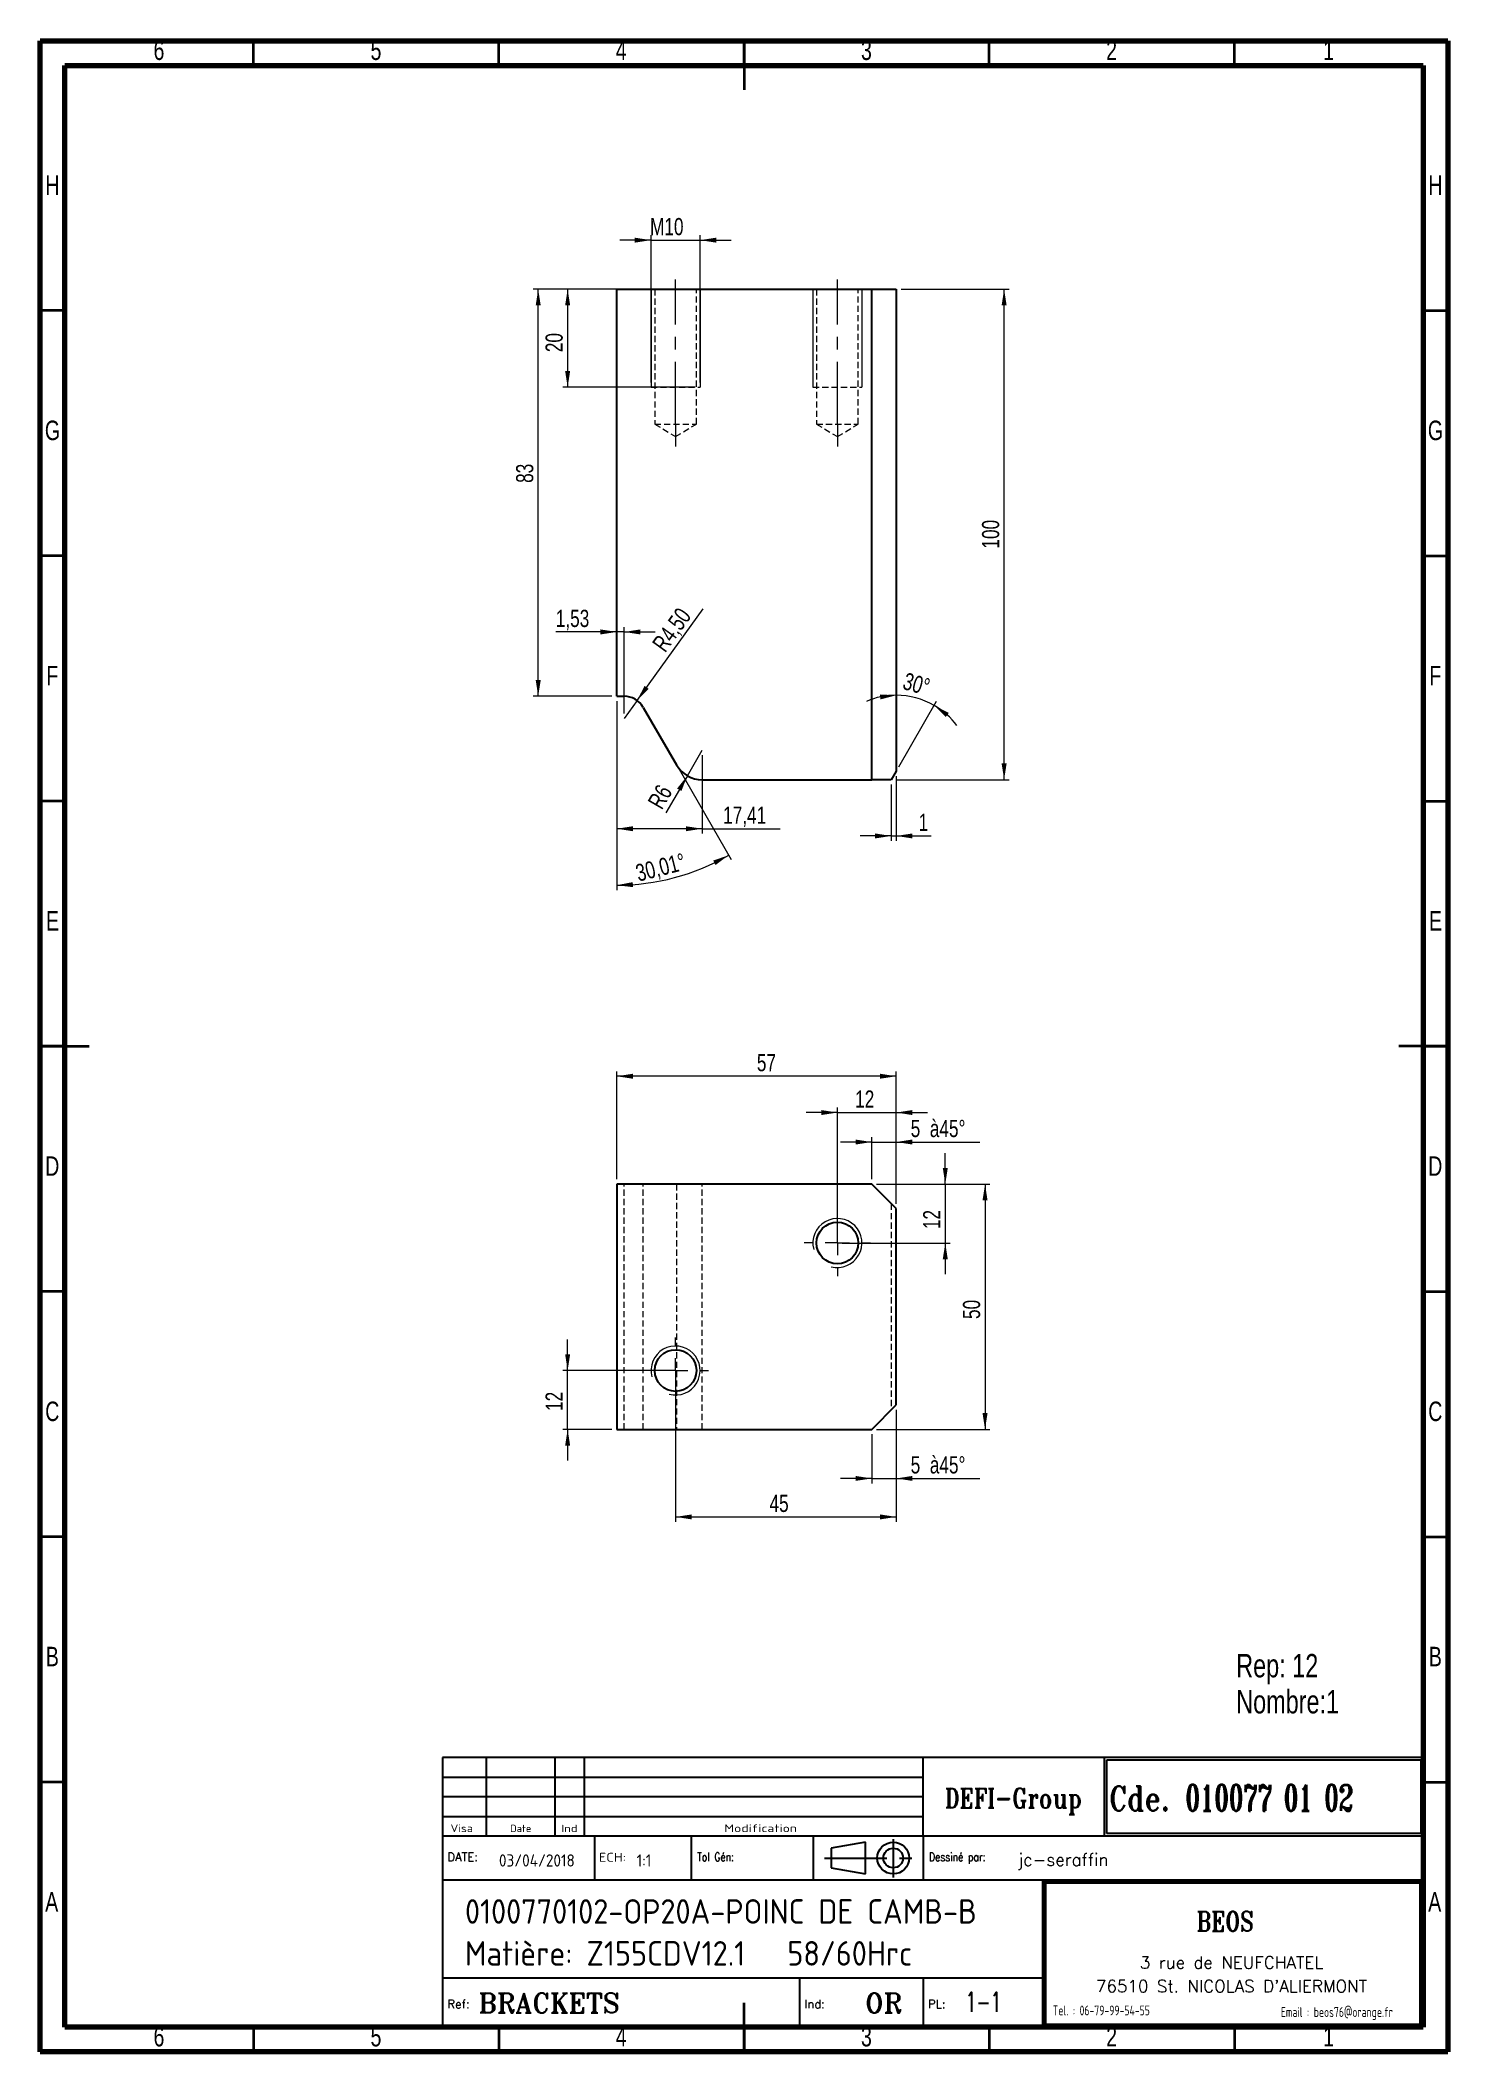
# Model space of a CAD drawing. Header units: millimetres. Extents: x 5 to 292, y 5 to 415.
import ezdxf

# ---------------------------------------------------------------- set-up
doc = ezdxf.new("R2010")
doc.units = ezdxf.units.MM
doc.linetypes.add('CENTERX2', pattern=[20.32, 12.7, -2.54, 2.54, -2.54])
doc.linetypes.add('HIDDEN', pattern=[1.905, 1.27, -0.635])
doc.layers.add('DIMENSIONS', color=176, linetype='Continuous')
doc.styles.add('SLDTEXTSTYLE0', font='TXT', dxfattribs={"width": 0.75})
doc.styles.add('SLDTEXTSTYLE1', font='ISOCP')
doc.styles.add('SLDTEXTSTYLE10', font='ISOCP', dxfattribs={"width": 1.147311})
doc.styles.add('SLDTEXTSTYLE11', font='ISOCP', dxfattribs={"width": 1.385904})
doc.styles.add('SLDTEXTSTYLE12', font='ISOCP', dxfattribs={"width": 1.246461})
doc.styles.add('SLDTEXTSTYLE13', font='ROMAND')
doc.styles.add('SLDTEXTSTYLE2', font='ROMANT', dxfattribs={"width": 0.8})
doc.styles.add('SLDTEXTSTYLE3', font='ISOCP', dxfattribs={"width": 0.8})
doc.styles.add('SLDTEXTSTYLE4', font='ROMANS', dxfattribs={"width": 0.8})
doc.styles.add('SLDTEXTSTYLE5', font='ROMANT')
doc.styles.add('SLDTEXTSTYLE6', font='ROMANS')
doc.styles.add('SLDTEXTSTYLE7', font='ROMANT', dxfattribs={"width": 0.65})
doc.styles.add('SLDTEXTSTYLE8', font='ISOCP', dxfattribs={"width": 1.446157})
doc.styles.add('SLDTEXTSTYLE9', font='ISOCP', dxfattribs={"width": 1.294402})
doc.dimstyles.new('SLDDIMSTYLE0', dxfattribs={"dimtxt": 3.5, "dimasz": 3.302, "dimexe": 0, "dimexo": 0.0625, "dimgap": 0.875, "dimtad": 1, "dimrnd": 1e-09, "dimzin": 12, "dimdsep": 46, "dimtxsty": 'SLDTEXTSTYLE0', "dimsah": 1, "dimcen": 0.09, "dimadec": 0, "dimazin": 3, "dimtfac": 1, "dimtmove": 0, "dimatfit": 0, "dimfxl": 1, "dimfrac": 2, "dimtolj": 1, "dimtzin": 12, "dimarcsym": 0})
doc.dimstyles.new('SLDDIMSTYLE1', dxfattribs={"dimtxt": 3.5, "dimasz": 3.302, "dimexe": 0, "dimexo": 0.0625, "dimgap": 0.875, "dimtad": 1, "dimrnd": 1e-09, "dimzin": 12, "dimdsep": 46, "dimtxsty": 'SLDTEXTSTYLE0', "dimsah": 1, "dimcen": 0.09, "dimadec": 0, "dimazin": 3, "dimtfac": 1, "dimtofl": 0, "dimtmove": 0, "dimatfit": 3, "dimfxl": 1, "dimfrac": 2, "dimtolj": 1, "dimtzin": 12, "dimarcsym": 0})
doc.dimstyles.new('SLDDIMSTYLE2', dxfattribs={"dimtxt": 3.5, "dimasz": 3.302, "dimexe": 0, "dimexo": 0.0625, "dimgap": 0.875, "dimtad": 1, "dimrnd": 1e-09, "dimzin": 12, "dimdsep": 46, "dimtxsty": 'SLDTEXTSTYLE0', "dimsah": 1, "dimcen": 0, "dimadec": 0, "dimazin": 3, "dimtfac": 1, "dimtofl": 0, "dimtmove": 0, "dimatfit": 3, "dimfxl": 1, "dimfrac": 2, "dimtolj": 1, "dimtzin": 12, "dimarcsym": 0})
doc.dimstyles.new('SLDDIMSTYLE3', dxfattribs={"dimtxt": 3.5, "dimasz": 3.302, "dimexe": 0, "dimexo": 0.0625, "dimgap": 0.875, "dimtad": 1, "dimdec": 4, "dimzin": 12, "dimdsep": 46, "dimtxsty": 'SLDTEXTSTYLE0', "dimsah": 1, "dimcen": 0.09, "dimazin": 3, "dimtfac": 1, "dimtofl": 0, "dimtmove": 0, "dimatfit": 3, "dimfxl": 1, "dimfrac": 2, "dimtolj": 1, "dimtzin": 12, "dimarcsym": 0})

# ---------------------------------------------------------------- blocks, each defined once
blk = doc.blocks.new('SW_NOTE_0')
at = {"color": 0, "linetype": 'Continuous', "lineweight": 0, "char_height": 4.763, "attachment_point": 1, "style": 'SLDTEXTSTYLE0'}
for s, insert in [('Rep: 12', (0, 6.14)), ('Nombre:1', (0, -1.21))]:
    blk.add_mtext(s, dxfattribs=dict(at, insert=insert))
blk = doc.blocks.new('_D')
at = {"color": 7, "linetype": 'Continuous', "lineweight": 18}
for p, q in [((129.54, 374.36), (123.19, 374.36)), ((129.54, 345.36), (129.54, 375.36)), ((129.54, 374.36), (139.54, 374.36)), ((139.54, 345.36), (139.54, 375.36)), ((139.54, 374.36), (145.89, 374.36))]:
    blk.add_line(p, q, dxfattribs=at)
for points in [[(129.54, 374.36), (126.24, 374.86), (126.24, 373.85)], [(139.54, 374.36), (142.84, 373.85), (142.84, 374.86)]]:
    blk.add_solid(points, dxfattribs=at)
at = {"color": 7, "linetype": 'Continuous', "lineweight": 18, "insert": (129.34, 378.87), "char_height": 3.5, "attachment_point": 1, "style": 'SLDTEXTSTYLE0'}
blk.add_mtext('M10', dxfattribs=at)
blk = doc.blocks.new('_D_1')
at = {"color": 7, "linetype": 'Continuous', "lineweight": 18}
for p, q in [((138.54, 364.36), (111.54, 364.36)), ((112.54, 364.36), (112.54, 344.36)), ((138.54, 344.36), (111.54, 344.36))]:
    blk.add_line(p, q, dxfattribs=at)
for points in [[(112.54, 364.36), (112.03, 361.05), (113.05, 361.05)], [(112.54, 344.36), (113.05, 347.66), (112.03, 347.66)]]:
    blk.add_solid(points, dxfattribs=at)
at = {"color": 7, "linetype": 'Continuous', "lineweight": 18, "insert": (108.03, 351.52), "char_height": 3.5, "attachment_point": 1, "rotation": 90, "style": 'SLDTEXTSTYLE0'}
blk.add_mtext('20', dxfattribs=at)
blk = doc.blocks.new('_D_2')
at = {"color": 7, "linetype": 'Continuous', "lineweight": 18}
for p, q in [((121.54, 364.36), (105.54, 364.36)), ((106.54, 281.36), (106.54, 364.36)), ((121.54, 281.36), (105.54, 281.36))]:
    blk.add_line(p, q, dxfattribs=at)
for points in [[(106.54, 364.36), (106.03, 361.05), (107.05, 361.05)], [(106.54, 281.36), (107.05, 284.66), (106.03, 284.66)]]:
    blk.add_solid(points, dxfattribs=at)
at = {"color": 7, "linetype": 'Continuous', "lineweight": 18, "insert": (102.03, 324.87), "char_height": 3.5, "attachment_point": 1, "rotation": 90, "style": 'SLDTEXTSTYLE0'}
blk.add_mtext('83', dxfattribs=at)
blk = doc.blocks.new('_D_3')
at = {"color": 7, "linetype": 'Continuous', "lineweight": 18}
for q in [(140.18, 299.16), (124.07, 276.86)]:
    blk.add_line((126.7, 280.5), q, dxfattribs=at)
blk.add_solid([(126.7, 280.5), (129.05, 282.88), (128.22, 283.48)], dxfattribs=at)
at = {"color": 7, "linetype": 'Continuous', "lineweight": 18, "insert": (129.58, 292.15), "char_height": 3.5, "attachment_point": 1, "rotation": 54.157, "style": 'SLDTEXTSTYLE0'}
blk.add_mtext('R4,50', dxfattribs=at)
blk = doc.blocks.new('_D_4')
at = {"color": 7, "linetype": 'Continuous', "lineweight": 18}
for q in [(139.95, 270.36), (132.57, 257.58)]:
    blk.add_line((136.95, 265.16), q, dxfattribs=at)
blk.add_solid([(136.95, 265.16), (134.86, 262.55), (135.74, 262.05)], dxfattribs=at)
at = {"color": 7, "linetype": 'Continuous', "lineweight": 18, "insert": (128.72, 259.8), "char_height": 3.5, "attachment_point": 1, "rotation": 60, "style": 'SLDTEXTSTYLE0'}
blk.add_mtext('R6', dxfattribs=at)
blk = doc.blocks.new('_D_5')
at = {"color": 7, "linetype": 'Continuous', "lineweight": 18}
for p, q in [((122.54, 280.36), (122.54, 241.84)), ((135.25, 266.49), (145.88, 248.1))]:
    blk.add_line(p, q, dxfattribs=at)
blk.add_arc((122.54, 288.49), 45.65, 270, 300.0144, dxfattribs=at)
for points in [[(145.38, 248.96), (142.22, 247.86), (142.7, 246.97)], [(122.54, 242.84), (125.86, 242.45), (125.82, 243.47)]]:
    blk.add_solid(points, dxfattribs=at)
at = {"color": 7, "linetype": 'Continuous', "lineweight": 18, "insert": (126.12, 246.95), "char_height": 3.5, "attachment_point": 1, "rotation": 14.2478, "style": 'SLDTEXTSTYLE0'}
blk.add_mtext('30,01°', dxfattribs=at)
blk = doc.blocks.new('_D_6')
at = {"color": 7, "linetype": 'Continuous', "lineweight": 18}
for p, q in [((122.54, 280.36), (122.54, 253.36)), ((139.95, 269.36), (139.95, 253.36)), ((139.95, 254.36), (122.54, 254.36)), ((139.95, 254.36), (155.89, 254.36))]:
    blk.add_line(p, q, dxfattribs=at)
for points in [[(122.54, 254.36), (125.84, 253.85), (125.84, 254.86)], [(139.95, 254.36), (136.65, 254.86), (136.65, 253.85)]]:
    blk.add_solid(points, dxfattribs=at)
at = {"color": 7, "linetype": 'Continuous', "lineweight": 18, "insert": (144.25, 258.87), "char_height": 3.5, "attachment_point": 1, "style": 'SLDTEXTSTYLE0'}
blk.add_mtext('17,41', dxfattribs=at)
blk = doc.blocks.new('_D_7')
at = {"color": 7, "linetype": 'Continuous', "lineweight": 18}
for p, q in [((124.07, 277.86), (124.07, 295.48)), ((122.54, 294.48), (110.12, 294.48)), ((124.07, 294.48), (122.54, 294.48)), ((124.07, 294.48), (130.42, 294.48))]:
    blk.add_line(p, q, dxfattribs=at)
for points in [[(122.54, 294.48), (119.24, 294.99), (119.24, 293.97)], [(124.07, 294.48), (127.37, 293.97), (127.37, 294.99)]]:
    blk.add_solid(points, dxfattribs=at)
at = {"color": 7, "linetype": 'Continuous', "lineweight": 18, "insert": (110.12, 298.99), "char_height": 3.5, "attachment_point": 1, "style": 'SLDTEXTSTYLE0'}
blk.add_mtext('1,53', dxfattribs=at)
blk = doc.blocks.new('_D_8')
at = {"color": 7, "linetype": 'Continuous', "lineweight": 18}
for p, q in [((178.54, 263.36), (178.54, 251.89)), ((179.54, 265.09), (179.54, 251.89)), ((178.54, 252.89), (172.19, 252.89)), ((178.54, 252.89), (179.54, 252.89)), ((179.54, 252.89), (186.67, 252.89))]:
    blk.add_line(p, q, dxfattribs=at)
for points in [[(178.54, 252.89), (175.24, 253.39), (175.24, 252.38)], [(179.54, 252.89), (182.84, 252.38), (182.84, 253.39)]]:
    blk.add_solid(points, dxfattribs=at)
at = {"color": 7, "linetype": 'Continuous', "lineweight": 18, "insert": (184.09, 257.4), "char_height": 3.5, "attachment_point": 1, "style": 'SLDTEXTSTYLE0'}
blk.add_mtext('1', dxfattribs=at)
blk = doc.blocks.new('_D_9')
at = {"color": 7, "linetype": 'Continuous', "lineweight": 18}
blk.add_line((180.04, 266.95), (187.78, 280.36), dxfattribs=at)
for start, end in [(90, 113.0843), (60, 90), (36.9157, 60)]:
    blk.add_arc((179.54, 266.09), 15.48, start, end, dxfattribs=at)
for points in [[(179.54, 281.57), (176.2, 281.73), (176.31, 280.72)], [(187.28, 279.5), (189.65, 277.14), (190.25, 277.97)]]:
    blk.add_solid(points, dxfattribs=at)
at = {"color": 7, "linetype": 'Continuous', "lineweight": 18, "insert": (181.6, 286.28), "char_height": 3.5, "attachment_point": 1, "rotation": 344.2019, "style": 'SLDTEXTSTYLE0'}
blk.add_mtext('30°', dxfattribs=at)
blk = doc.blocks.new('_D_10')
at = {"color": 7, "linetype": 'Continuous', "lineweight": 18}
for p, q in [((180.54, 364.36), (202.54, 364.36)), ((201.54, 264.36), (201.54, 364.36)), ((179.54, 264.36), (202.54, 264.36))]:
    blk.add_line(p, q, dxfattribs=at)
for points in [[(201.54, 364.36), (201.03, 361.05), (202.05, 361.05)], [(201.54, 264.36), (202.05, 267.66), (201.03, 267.66)]]:
    blk.add_solid(points, dxfattribs=at)
at = {"color": 7, "linetype": 'Continuous', "lineweight": 18, "insert": (197.03, 311.47), "char_height": 3.5, "attachment_point": 1, "rotation": 90, "style": 'SLDTEXTSTYLE0'}
blk.add_mtext('100', dxfattribs=at)
blk = doc.blocks.new('_D_11')
at = {"color": 7, "linetype": 'Continuous', "lineweight": 18}
for p, q in [((174.54, 190.48), (168.19, 190.48)), ((174.54, 182.89), (174.54, 191.48)), ((174.54, 190.48), (179.54, 190.48)), ((179.54, 177.89), (179.54, 191.48)), ((179.54, 190.48), (196.59, 190.48))]:
    blk.add_line(p, q, dxfattribs=at)
for points in [[(174.54, 190.48), (171.24, 190.99), (171.24, 189.97)], [(179.54, 190.48), (182.84, 189.97), (182.84, 190.99)]]:
    blk.add_solid(points, dxfattribs=at)
at = {"color": 7, "linetype": 'Continuous', "lineweight": 18, "char_height": 3.5, "attachment_point": 1, "style": 'SLDTEXTSTYLE0'}
for s, insert in [('5', (182.49, 194.99)), ('à45°', (186.39, 194.99))]:
    blk.add_mtext(s, dxfattribs=dict(at, insert=insert))
blk = doc.blocks.new('_D_12')
at = {"color": 7, "linetype": 'Continuous', "lineweight": 18}
for p, q in [((179.54, 135.89), (179.54, 120.89)), ((174.54, 130.89), (174.54, 120.89)), ((174.54, 121.89), (168.19, 121.89)), ((174.54, 121.89), (179.54, 121.89)), ((179.54, 121.89), (196.59, 121.89))]:
    blk.add_line(p, q, dxfattribs=at)
for points in [[(174.54, 121.89), (171.24, 122.4), (171.24, 121.39)], [(179.54, 121.89), (182.84, 121.39), (182.84, 122.4)]]:
    blk.add_solid(points, dxfattribs=at)
at = {"color": 7, "linetype": 'Continuous', "lineweight": 18, "char_height": 3.5, "attachment_point": 1, "style": 'SLDTEXTSTYLE0'}
for s, insert in [('5', (182.49, 126.41)), ('à45°', (186.39, 126.41))]:
    blk.add_mtext(s, dxfattribs=dict(at, insert=insert))
blk = doc.blocks.new('_D_13')
at = {"color": 7, "linetype": 'Continuous', "lineweight": 18}
for p, q in [((189.54, 181.89), (189.54, 188.24)), ((175.54, 181.89), (190.54, 181.89)), ((189.54, 181.89), (189.54, 169.89)), ((168.54, 169.89), (190.54, 169.89)), ((189.54, 169.89), (189.54, 163.54))]:
    blk.add_line(p, q, dxfattribs=at)
for points in [[(189.54, 181.89), (190.05, 185.2), (189.03, 185.2)], [(189.54, 169.89), (189.03, 166.59), (190.05, 166.59)]]:
    blk.add_solid(points, dxfattribs=at)
at = {"color": 7, "linetype": 'Continuous', "lineweight": 18, "insert": (185.03, 172.72), "char_height": 3.5, "attachment_point": 1, "rotation": 90, "style": 'SLDTEXTSTYLE0'}
blk.add_mtext('12', dxfattribs=at)
blk = doc.blocks.new('_D_14')
at = {"color": 7, "linetype": 'Continuous', "lineweight": 18}
for p, q in [((112.54, 143.89), (112.54, 150.24)), ((133.54, 143.89), (111.54, 143.89)), ((112.54, 131.89), (112.54, 143.89)), ((121.54, 131.89), (111.54, 131.89)), ((112.54, 131.89), (112.54, 125.54))]:
    blk.add_line(p, q, dxfattribs=at)
for points in [[(112.54, 143.89), (113.05, 147.2), (112.03, 147.2)], [(112.54, 131.89), (112.03, 128.59), (113.05, 128.59)]]:
    blk.add_solid(points, dxfattribs=at)
at = {"color": 7, "linetype": 'Continuous', "lineweight": 18, "insert": (108.03, 135.65), "char_height": 3.5, "attachment_point": 1, "rotation": 90, "style": 'SLDTEXTSTYLE0'}
blk.add_mtext('12', dxfattribs=at)
blk = doc.blocks.new('_D_15')
at = {"color": 7, "linetype": 'Continuous', "lineweight": 18}
for p, q in [((167.54, 170.89), (167.54, 197.49)), ((179.54, 177.89), (179.54, 197.49)), ((167.54, 196.49), (161.19, 196.49)), ((167.54, 196.49), (179.54, 196.49)), ((179.54, 196.49), (185.89, 196.49))]:
    blk.add_line(p, q, dxfattribs=at)
for points in [[(167.54, 196.49), (164.24, 197), (164.24, 195.98)], [(179.54, 196.49), (182.84, 195.98), (182.84, 197)]]:
    blk.add_solid(points, dxfattribs=at)
at = {"color": 7, "linetype": 'Continuous', "lineweight": 18, "insert": (171.16, 201), "char_height": 3.5, "attachment_point": 1, "style": 'SLDTEXTSTYLE0'}
blk.add_mtext('12', dxfattribs=at)
blk = doc.blocks.new('_D_16')
at = {"color": 7, "linetype": 'Continuous', "lineweight": 18}
for p, q in [((122.54, 182.89), (122.54, 204.89)), ((179.54, 203.89), (122.54, 203.89)), ((179.54, 177.89), (179.54, 204.89))]:
    blk.add_line(p, q, dxfattribs=at)
for points in [[(122.54, 203.89), (125.84, 203.39), (125.84, 204.4)], [(179.54, 203.89), (176.24, 204.4), (176.24, 203.39)]]:
    blk.add_solid(points, dxfattribs=at)
at = {"color": 7, "linetype": 'Continuous', "lineweight": 18, "insert": (151.12, 208.41), "char_height": 3.5, "attachment_point": 1, "style": 'SLDTEXTSTYLE0'}
blk.add_mtext('57', dxfattribs=at)
blk = doc.blocks.new('_D_17')
at = {"color": 7, "linetype": 'Continuous', "lineweight": 18}
for p, q in [((134.54, 142.89), (134.54, 113.05)), ((179.54, 135.89), (179.54, 113.05)), ((134.54, 114.05), (179.54, 114.05))]:
    blk.add_line(p, q, dxfattribs=at)
for points in [[(134.54, 114.05), (137.84, 113.54), (137.84, 114.55)], [(179.54, 114.05), (176.24, 114.55), (176.24, 113.54)]]:
    blk.add_solid(points, dxfattribs=at)
at = {"color": 7, "linetype": 'Continuous', "lineweight": 18, "insert": (153.7, 118.56), "char_height": 3.5, "attachment_point": 1, "style": 'SLDTEXTSTYLE0'}
blk.add_mtext('45', dxfattribs=at)
blk = doc.blocks.new('_D_18')
at = {"color": 7, "linetype": 'Continuous', "lineweight": 18}
for p, q in [((175.54, 181.89), (198.65, 181.89)), ((197.65, 181.89), (197.65, 131.89)), ((175.54, 131.89), (198.65, 131.89))]:
    blk.add_line(p, q, dxfattribs=at)
for points in [[(197.65, 181.89), (197.14, 178.59), (198.16, 178.59)], [(197.65, 131.89), (198.16, 135.2), (197.14, 135.2)]]:
    blk.add_solid(points, dxfattribs=at)
at = {"color": 7, "linetype": 'Continuous', "lineweight": 18, "insert": (193.14, 154.4), "char_height": 3.5, "attachment_point": 1, "rotation": 90, "style": 'SLDTEXTSTYLE0'}
blk.add_mtext('50', dxfattribs=at)
blk = doc.blocks.new('SW_CENTERMARKSYMBOL_0')
at = {"color": 0, "linetype": 'Continuous', "lineweight": 0}
for p, q in [((0, 5), (0, 6.75)), ((-5, 0), (-6.75, 0)), ((0, 0), (-2.5, 0)), ((0, 0), (0, 2.5)), ((0, 0), (0, -2.5)), ((0, 0), (2.5, 0)), ((5, 0), (6.75, 0)), ((0, -5), (0, -6.75))]:
    blk.add_line(p, q, dxfattribs=at)
blk = doc.blocks.new('SW_CENTERMARKSYMBOL_1')
at = {"color": 0, "linetype": 'Continuous', "lineweight": 0}
for p, q in [((0, 5), (0, 6.75)), ((-5, 0), (-6.75, 0)), ((0, 0), (-2.5, 0)), ((0, 0), (0, 2.5)), ((0, 0), (0, -2.5)), ((0, 0), (2.5, 0)), ((5, 0), (6.75, 0)), ((0, -5), (0, -6.75))]:
    blk.add_line(p, q, dxfattribs=at)

msp = doc.modelspace()

# ---------------------------------------------------------------- linework, layer by layer
at = {"color": 7, "linetype": 'Continuous', "lineweight": 70}
for p, q in [((5, 5), (5, 415)), ((5, 415), (292, 415)), ((292, 415), (292, 5)), ((10, 10), (10, 410)), ((10, 410), (287, 410)), ((287, 410), (287, 10)), ((287, 10), (10, 10)), ((292, 5), (5, 5))]:
    msp.add_line(p, q, dxfattribs=at)
at = {"color": 7, "linetype": 'Continuous', "lineweight": 35}
for p, q in [((48.5, 410), (48.5, 415)), ((98.5, 410), (98.5, 415)), ((148.5, 415.001), (148.5, 404.999)), ((148.5, 410), (148.5, 415)), ((198.5, 410), (198.5, 415)), ((248.5, 410), (248.5, 415)), ((10, 360), (5, 360)), ((287, 360), (292, 360)), ((10, 310), (5, 310)), ((287, 310), (292, 310)), ((10, 260), (5, 260)), ((287, 260), (292, 260)), ((4.999, 210), (15.001, 210)), ((10, 210), (5, 210)), ((292.001, 210), (281.999, 210)), ((287, 210), (292, 210)), ((10, 160), (5, 160)), ((287, 160), (292, 160)), ((10, 110), (5, 110)), ((287, 110), (292, 110)), ((10, 60), (5, 60)), ((287, 60), (292, 60)), ((148.5, 4.999), (148.5, 15.001)), ((48.5, 10), (48.5, 5)), ((98.5, 10), (98.5, 5)), ((148.5, 10), (148.5, 5)), ((198.5, 10), (198.5, 5)), ((248.5, 10), (248.5, 5))]:
    msp.add_line(p, q, dxfattribs=at)
at = {"color": 7, "linetype": 'CENTERX2', "lineweight": 18}
for p, q in [((134.54145, 336.85574), (134.54145, 366.35574)), ((167.54145, 336.85574), (167.54145, 366.35574)), ((134.54145, 336.85574), (134.54145, 332.30208)), ((167.54145, 336.85574), (167.54145, 332.30208))]:
    msp.add_line(p, q, dxfattribs=at)
at = {"color": 7, "linetype": 'Continuous', "lineweight": 25}
for p, q in [((122.54145, 281.35574), (122.54145, 364.35574)), ((122.54145, 364.35574), (174.54145, 364.35574)), ((174.54145, 264.35574), (174.54145, 364.35574)), ((174.54145, 364.35574), (179.54145, 364.35574)), ((179.54145, 364.35574), (179.54145, 266.08779)), ((122.54145, 281.35574), (124.06761, 281.35574)), ((127.96416, 279.10672), (134.75328, 267.35444)), ((139.94868, 264.35574), (174.54145, 264.35574)), ((178.54145, 264.35574), (174.54145, 264.35574)), ((179.54145, 266.08779), (178.54145, 264.35574)), ((122.54145, 181.89429), (122.54145, 131.89429)), ((174.54145, 181.89429), (122.54145, 181.89429)), ((179.54145, 176.89429), (174.54145, 181.89429)), ((179.54145, 136.89429), (179.54145, 176.89429)), ((174.54145, 131.89429), (179.54145, 136.89429)), ((122.54145, 131.89429), (174.54145, 131.89429))]:
    msp.add_line(p, q, dxfattribs=at)
at = {"color": 7, "linetype": 'Continuous', "lineweight": 18}
for p, q in [((129.54145, 364.35574), (129.54145, 344.35574)), ((139.54145, 364.35574), (139.54145, 344.35574)), ((162.54145, 364.35574), (162.54145, 344.35574)), ((172.54145, 364.35574), (172.54145, 344.35574))]:
    msp.add_line(p, q, dxfattribs=at)
at = {"color": 7, "linetype": 'HIDDEN', "lineweight": 18}
for p, q in [((130.29145, 364.35574), (130.29145, 336.85574)), ((138.79145, 336.85574), (138.79145, 364.35574)), ((163.29145, 364.35574), (163.29145, 336.85574)), ((171.79145, 336.85574), (171.79145, 364.35574)), ((129.54145, 344.35574), (139.54145, 344.35574)), ((162.54145, 344.35574), (172.54145, 344.35574)), ((130.29145, 336.85574), (138.79145, 336.85574)), ((130.29145, 336.85574), (134.54145, 334.30208)), ((134.54145, 334.30208), (138.79145, 336.85574)), ((163.29145, 336.85574), (171.79145, 336.85574)), ((163.29145, 336.85574), (167.54145, 334.30208)), ((167.54145, 334.30208), (171.79145, 336.85574)), ((124.06761, 131.89429), (124.06761, 181.89429)), ((127.96416, 131.89429), (127.96416, 181.89429)), ((134.75328, 181.89429), (134.75328, 131.89429)), ((139.94868, 131.89429), (139.94868, 181.89429)), ((178.54145, 177.89429), (178.54145, 135.89429))]:
    msp.add_line(p, q, dxfattribs=at)
at = {"color": 7, "linetype": 'Continuous', "lineweight": 25}
for centre in [(167.54145, 169.89429), (134.54145, 143.89429)]:
    msp.add_circle(centre, 4.25, dxfattribs=at)
for centre, radius, start, end in [((124.06761, 276.85574), 4.5, 30.0143884, 90), ((139.94868, 270.35574), 6, 210.0143884, 270)]:
    msp.add_arc(centre, radius, start, end, dxfattribs=at)
at = {"color": 7, "linetype": 'Continuous', "lineweight": 18}
for centre in [(167.54145, 169.89429), (134.54145, 143.89429)]:
    msp.add_arc(centre, 5, 255, 195, dxfattribs=at)
at = {"layer": 'DIMENSIONS', "color": 3}
for p, q in [((185, 65), (87, 65)), ((96, 49), (96, 65)), ((110, 49), (110, 65)), ((116, 49), (116, 65)), ((87, 61), (185, 61)), ((185, 57), (87, 57)), ((87, 53), (185, 53))]:
    msp.add_line(p, q, dxfattribs=at)
at = {"layer": 'DIMENSIONS', "color": 6}
for p, q in [((87, 65), (87, 10)), ((287, 10), (287, 65)), ((287, 40), (209.38409, 40)), ((209.38409, 40), (209.38409, 10)), ((286.8, 39.8), (209.58409, 39.8)), ((209.58409, 39.8), (209.58409, 10.2)), ((286.6, 39.6), (209.78409, 39.6)), ((209.78409, 39.6), (209.78409, 10.4)), ((286.4, 39.4), (209.98409, 39.4)), ((209.98409, 39.4), (209.98409, 10.6)), ((286.4, 10.6), (286.4, 39.4)), ((286.6, 10.4), (286.6, 39.6)), ((286.8, 10.2), (286.8, 39.8)), ((87, 10), (287, 10)), ((209.58409, 10.2), (286.8, 10.2)), ((209.78409, 10.4), (286.6, 10.4)), ((209.98409, 10.6), (286.4, 10.6))]:
    msp.add_line(p, q, dxfattribs=at)
at = {"layer": 'DIMENSIONS', "color": 1}
for p, q in [((287, 65), (185, 65)), ((185, 49), (185, 65)), ((222, 49), (222, 65)), ((222.5, 49.5), (222.5, 64.5)), ((222.5, 64.5), (286.5, 64.5)), ((286.5, 64.5), (286.5, 49.5)), ((286.5, 49.5), (222.5, 49.5)), ((87, 49), (287, 49)), ((118, 49), (118, 40)), ((137.73069, 49), (137.73069, 40)), ((162.62034, 49), (162.62034, 40)), ((185, 49), (185, 40)), ((209.38409, 40), (87, 40)), ((209.38409, 20), (87, 20)), ((159.79154, 20), (159.79154, 10)), ((185, 20), (185, 10))]:
    msp.add_line(p, q, dxfattribs=at)
at = {"layer": 'DIMENSIONS'}
for p, q in [((222.5, 49.5), (222.5, 64.5)), ((222.5, 64.5), (286.5, 64.5)), ((286.5, 64.5), (286.5, 49.5)), ((286.5, 49.5), (222.5, 49.5))]:
    msp.add_line(p, q, dxfattribs=at)
at = {"layer": 'DIMENSIONS', "color": 7}
for p, q in [((173.24368, 47.75), (166.24368, 46.5)), ((166.24368, 46.5), (166.24368, 42.5)), ((173.24368, 41.25), (173.24368, 47.75)), ((166.24368, 42.5), (173.24368, 41.25))]:
    msp.add_line(p, q, dxfattribs=at)
at = {"layer": 'DIMENSIONS', "color": 3, "linetype": 'CENTERX2'}
for p, q in [((178.93393, 48.34798), (178.93393, 40.51332)), ((164.94646, 44.5), (183.20111, 44.5))]:
    msp.add_line(p, q, dxfattribs=at)
at = {"layer": 'DIMENSIONS', "color": 7}
for radius in [3.25, 2]:
    msp.add_circle((178.93393, 44.5), radius, dxfattribs=at)

# ---------------------------------------------------------------- block references
at = {"color": 7, "linetype": 'Continuous', "lineweight": 0}
for name, p in [('SW_CENTERMARKSYMBOL_0', (167.54145, 169.89429)), ('SW_CENTERMARKSYMBOL_1', (134.54145, 143.89429)), ('SW_NOTE_0', (248.86381, 79.96005))]:
    msp.add_blockref(name, p, dxfattribs=at)

# ---------------------------------------------------------------- texts
at = {"color": 7, "linetype": 'Continuous', "lineweight": 0, "char_height": 3.96875, "attachment_point": 2, "style": 'SLDTEXTSTYLE0'}
for s, insert in [('6', (29.21004, 415.06015)), ('5', (73.46004, 415.06015)), ('4', (123.46004, 415.06015)), ('3', (173.46004, 415.06015)), ('2', (223.46004, 415.06015)), ('1', (267.71004, 415.06015)), ('H', (7.49035, 387.56015)), ('H', (289.49035, 387.56015)), ('G', (7.48668, 337.56015)), ('G', (289.48668, 337.56015)), ('F', (7.45774, 287.56015)), ('F', (289.45774, 287.56015)), ('E', (7.50781, 237.56015)), ('E', (289.50781, 237.56015)), ('D', (7.45269, 187.56015)), ('D', (289.45269, 187.56015)), ('C', (7.45866, 137.56015)), ('C', (289.45866, 137.56015)), ('B', (7.4706, 87.56015)), ('B', (289.4706, 87.56015)), ('A', (7.33969, 37.56015)), ('A', (289.33969, 37.56015)), ('6', (29.21004, 10.06015)), ('5', (73.46004, 10.06015)), ('4', (123.46004, 10.06015)), ('3', (173.46004, 10.06015)), ('2', (223.46004, 10.06015)), ('1', (267.71004, 10.06015))]:
    msp.add_mtext(s, dxfattribs=dict(at, insert=insert))
at = {"layer": 'DIMENSIONS'}
for s, insert, char_height, attachment_point, style in [('DEFI-Group', (203.4195, 58.70072), 4, 2, 'SLDTEXTSTYLE2'), ('Cde.', (223, 59.12589), 5, 1, 'SLDTEXTSTYLE2'), ('010077 01 02', (238.52136, 59.43984), 5.2916667, 1, 'SLDTEXTSTYLE7'), ('Visa', (88.6551, 51.34751), 1.567052, 1, 'SLDTEXTSTYLE12'), ('Date', (100.82407, 51.28334), 1.492431, 1, 'SLDTEXTSTYLE10'), ('Ind', (111.25446, 51.28334), 1.492431, 1, 'SLDTEXTSTYLE11'), ('Modification', (144.48919, 51.34751), 1.5670523, 1, 'SLDTEXTSTYLE8'), ('DATE:', (88.03411, 45.59841), 1.727675, 1, 'SLDTEXTSTYLE6'), ('03/04/2018', (98.53289, 45.25347), 2.5, 1, 'SLDTEXTSTYLE1'), ('ECH:', (118.91066, 45.55991), 1.814059, 1, 'SLDTEXTSTYLE9'), ('1:1', (126.61977, 45.24035), 2.5, 1, 'SLDTEXTSTYLE1'), ('Tol Gén:', (138.95157, 45.59841), 1.727675, 1, 'SLDTEXTSTYLE4'), ('Dessiné par:', (186.22087, 45.59841), 1.7276752, 1, 'SLDTEXTSTYLE4'), ('jc-seraffin', (204.35515, 45.41997), 2.5, 1, 'SLDTEXTSTYLE5'), ('0100770102-OP20A-POINC DE CAMB-B', (91.60273, 36.10658), 5, 1, 'SLDTEXTSTYLE1'), ('BEOS', (246.57079, 33.59488), 4, 2, 'SLDTEXTSTYLE2'), ('Matière: Z155CDV12.1   58/60Hrc', (91.60273, 27.56351), 5, 1, 'SLDTEXTSTYLE1'), ('3 rue de NEUFCHATEL', (247.90924, 24.44835), 2.5, 2, 'SLDTEXTSTYLE13'), ('BRACKETS', (94.33673, 16.95138), 4, 1, 'SLDTEXTSTYLE5'), ('OR', (173.19394, 16.95138), 4, 1, 'SLDTEXTSTYLE5'), ('1-1', (193.65089, 17.17305), 4, 1, 'SLDTEXTSTYLE7'), ("76510 St. NICOLAS D'ALIERMONT", (247.90254, 19.62324), 2.5, 2, 'SLDTEXTSTYLE13'), ('Ref:', (88.03411, 15.59841), 1.727675, 1, 'SLDTEXTSTYLE6'), ('Ind:', (160.82565, 15.59841), 1.727675, 1, 'SLDTEXTSTYLE6'), ('PL:', (186.03411, 15.59841), 1.727675, 1, 'SLDTEXTSTYLE6'), ('Tel. : 06-79-99-54-55', (221.36027, 14.42858), 2, 2, 'SLDTEXTSTYLE3'), ('Email : beos76@orange.fr', (269.37248, 14.0972), 2, 2, 'SLDTEXTSTYLE3')]:
    msp.add_mtext(s, dxfattribs=dict(at, insert=insert, char_height=char_height, attachment_point=attachment_point, style=style))

# ---------------------------------------------------------------- dimensions: what is measured, and where the dimension line sits
at = {"color": 7, "linetype": 'Continuous', "lineweight": 18}
for base, p1, p2, text, picture, middle in [((139.54145, 374.35574), (129.54145, 344.35574), (139.54145, 344.35574), 'M10', '_D', (134.06952, 374.35574)), ((179.54145, 190.48041), (174.54145, 181.89429), (179.54145, 176.89429), '<> à45°', '_D_11', (189.54145, 190.48041)), ((179.54145, 121.89429), (174.54145, 131.89429), (179.54145, 136.89429), '<> à45°', '_D_12', (189.54145, 121.89429))]:
    dim = msp.add_linear_dim(base=base, p1=p1, p2=p2, text=text, dimstyle='SLDDIMSTYLE0', dxfattribs=at)
    dim.commit()
    dim.dimension.update_dxf_attribs({"geometry": picture, "text_midpoint": middle, "dimtype": 160})
for base, p1, p2, dimstyle, picture, middle in [((106.54145, 364.35574), (122.54145, 281.35574), (122.54145, 364.35574), 'SLDDIMSTYLE1', '_D_2', (106.54145, 327.45502)), ((112.54145, 344.35574), (139.54145, 364.35574), (139.54145, 344.35574), 'SLDDIMSTYLE0', '_D_1', (112.54145, 354.10658)), ((201.54145, 364.35574), (178.54145, 264.35574), (179.54145, 364.35574), 'SLDDIMSTYLE1', '_D_10', (201.54145, 315.35199)), ((189.54145, 169.89429), (174.54145, 181.89429), (167.54145, 169.89429), 'SLDDIMSTYLE0', '_D_13', (189.54145, 175.30806)), ((197.64884, 131.89429), (174.54145, 181.89429), (174.54145, 131.89429), 'SLDDIMSTYLE1', '_D_18', (197.64884, 156.98674)), ((112.54145, 143.89429), (122.54145, 131.89429), (134.54145, 143.89429), 'SLDDIMSTYLE0', '_D_14', (112.54145, 138.23601))]:
    dim = msp.add_linear_dim(base=base, p1=p1, p2=p2, angle=90, dimstyle=dimstyle, dxfattribs=at)
    dim.commit()
    dim.dimension.update_dxf_attribs({"geometry": picture, "text_midpoint": middle, "dimtype": 160})
for base, line1, line2, picture, middle in [((134.36325, 244.39626), ((122.54145, 281.35574), (122.54145, 364.35574)), ((127.96416, 279.10672), (134.75328, 267.35444)), '_D_5', (133.7778, 244.24346)), ((183.5486, 281.04269), ((178.54145, 264.35574), (179.54145, 266.08779)), ((179.54145, 364.35574), (179.54145, 266.08779)), '_D_9', (183.75653, 280.98542))]:
    dim = msp.add_angular_dim_2l(base=base, line1=line1, line2=line2, dimstyle='SLDDIMSTYLE3', dxfattribs=at)
    dim.commit()
    dim.dimension.update_dxf_attribs({"geometry": picture, "text_midpoint": middle, "dimtype": 162})
for center, mpoint, picture, middle in [((124.06761, 276.85574), (126.70266, 280.50355), '_D_3', (136.80037, 294.48222)), ((139.94868, 270.35574), (136.94868, 265.15959), '_D_4', (133.77781, 259.66748))]:
    dim = msp.add_radius_dim(center=center, mpoint=mpoint, dimstyle='SLDDIMSTYLE2', dxfattribs=at)
    dim.commit()
    dim.dimension.update_dxf_attribs({"geometry": picture, "text_midpoint": middle, "dimtype": 164})
for base, p1, p2, dimstyle, picture, middle in [((122.54145, 294.48221), (124.06761, 276.85574), (122.54145, 281.35574), 'SLDDIMSTYLE0', '_D_7', (114.64282, 294.48221)), ((122.54145, 254.35574), (139.94868, 270.35574), (122.54145, 281.35574), 'SLDDIMSTYLE1', '_D_6', (150.0734, 254.35574)), ((179.54145, 252.88506), (178.54145, 264.35574), (179.54145, 266.08779), 'SLDDIMSTYLE0', '_D_8', (185.38052, 252.88506)), ((122.54145, 203.89429), (179.54145, 176.89429), (122.54145, 181.89429), 'SLDDIMSTYLE1', '_D_16', (153.70629, 203.89429)), ((179.54145, 196.49209), (167.54145, 169.89429), (179.54145, 176.89429), 'SLDDIMSTYLE0', '_D_15', (173.74524, 196.49209)), ((179.54145, 114.04614), (134.54145, 143.89429), (179.54145, 136.89429), 'SLDDIMSTYLE1', '_D_17', (156.28273, 114.04614))]:
    dim = msp.add_linear_dim(base=base, p1=p1, p2=p2, dimstyle=dimstyle, dxfattribs=at)
    dim.commit()
    dim.dimension.update_dxf_attribs({"geometry": picture, "text_midpoint": middle, "dimtype": 160})

doc.saveas('drawing.dxf')
